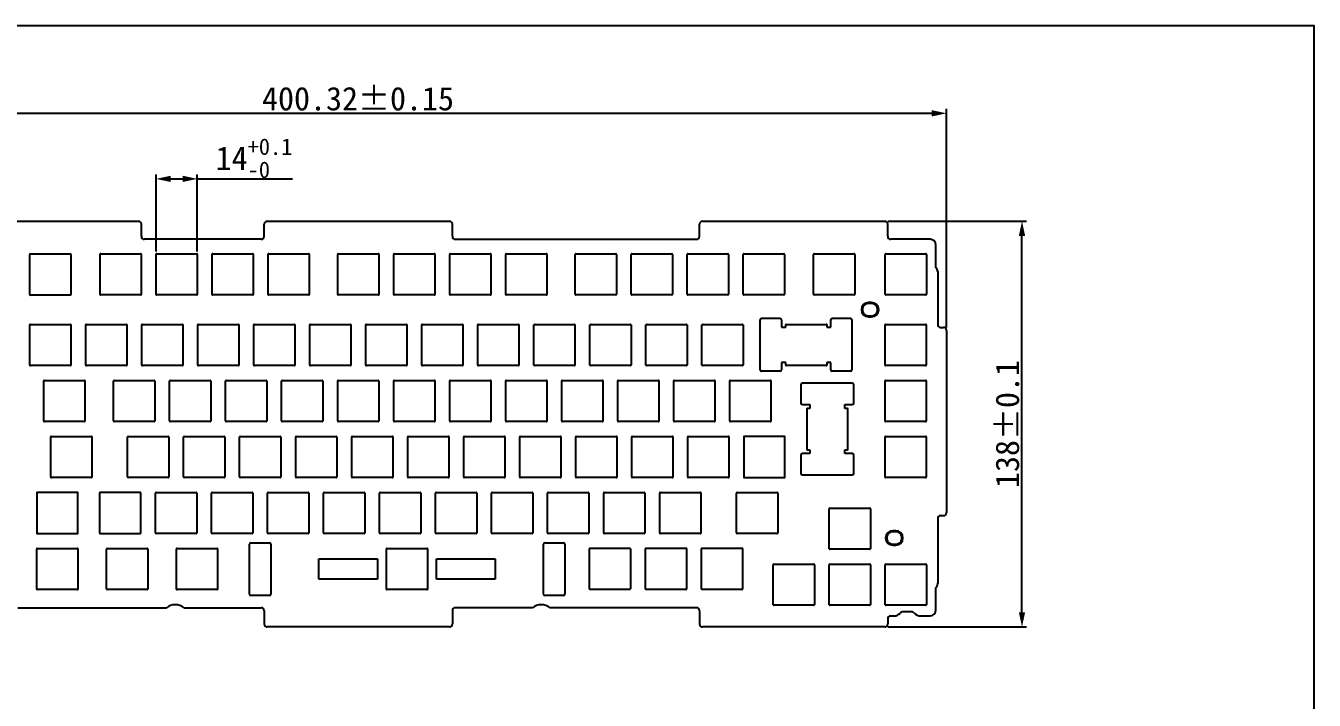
# Model space of a CAD drawing. Header units: millimetres. Extents: x 207 to 1794, y 114 to 650.
# Drawn here: x 1355.7 to 1793.9, y 420.7 to 650.1 of the extents above; entities that cross this region are included whole.
import ezdxf

# ---------------------------------------------------------------- set-up
doc = ezdxf.new("R2010")
doc.units = ezdxf.units.MM
doc.header["$LTSCALE"] = 32.67
doc.header["$PDMODE"] = 3
doc.header["$PDSIZE"] = 8
doc.layers.get('0').update_dxf_attribs({"linetype": 'CONTINUOUS'})
doc.layers.get('Defpoints').update_dxf_attribs({"linetype": 'CONTINUOUS'})
doc.styles.get("Standard").update_dxf_attribs({"font": ''})
doc.styles.get('STANDARD').set_extended_font_data('SimSun')
doc.dimstyles.get("Standard").update_dxf_attribs({"dimtxt": 3.5, "dimasz": 3.5, "dimexe": 1.5, "dimexo": 1, "dimtad": 1, "dimdsep": 46, "dimtxsty": 'STANDARD', "dimblk": '_FILLED', "dimcen": 0.09, "dimclrd": 3, "dimclre": 3, "dimclrt": 3, "dimazin": 2, "dimtp": 0.01, "dimtm": 0.01, "dimtfac": 1, "dimtofl": 0, "dimtmove": 0, "dimatfit": 3, "dimldrblk": '_FILLED', "dimfxl": 1, "dimtolj": 1, "dimarcsym": 0})

# ---------------------------------------------------------------- blocks, each defined once
blk = doc.blocks.new('_FILLED')
at = {"color": 0, "linetype": 'ByBlock'}
blk.add_solid([(0, 0), (-1, 0.214), (-1, -0.214)], dxfattribs=at)
blk = doc.blocks.new('*D9')
at = {"color": 3, "lineweight": -2}
for p, q in [((1268.51, 547.52), (1268.51, 621.83)), ((1273.51, 620.33), (1663.83, 620.33)), ((1668.83, 547.52), (1668.83, 621.83))]:
    blk.add_line(p, q, dxfattribs=at)
at = {"layer": 'Defpoints', "color": 0}
for p in [(1668.83, 620.33), (1268.51, 546.52), (1668.83, 546.52)]:
    blk.add_point(p, dxfattribs=at)
at = {"color": 3, "lineweight": -2, "xscale": 5, "yscale": 5, "zscale": 5, "rotation": 180}
blk.add_blockref('_FILLED', (1268.51, 620.33), dxfattribs=at)
at = {"color": 3, "lineweight": -2, "xscale": 5, "yscale": 5, "zscale": 5}
blk.add_blockref('_FILLED', (1668.83, 620.33), dxfattribs=at)
at = {"color": 3, "insert": (1468.67, 625.26), "char_height": 8, "attachment_point": 5}
blk.add_mtext('\\A1;400.32%%P0.15', dxfattribs=at)
blk = doc.blocks.new('*D10')
at = {"color": 3, "lineweight": -2}
for p, q in [((1648.83, 583.65), (1696.01, 583.65)), ((1694.51, 450.65), (1694.51, 578.65)), ((1648.83, 445.65), (1696.01, 445.65))]:
    blk.add_line(p, q, dxfattribs=at)
at = {"layer": 'Defpoints', "color": 0}
for p in [(1647.83, 583.65), (1694.51, 583.65), (1647.83, 445.65)]:
    blk.add_point(p, dxfattribs=at)
at = {"color": 3, "lineweight": -2, "xscale": 5, "yscale": 5, "zscale": 5}
for p, rotation in [((1694.51, 583.65), 90), ((1694.51, 445.65), 270)]:
    blk.add_blockref('_FILLED', p, dxfattribs=dict(at, rotation=rotation))
at = {"color": 3, "insert": (1689.57, 514.65), "char_height": 8, "attachment_point": 5, "rotation": 90}
blk.add_mtext('\\A1;138%%P0.1', dxfattribs=at)
blk = doc.blocks.new('*D11')
at = {"color": 3, "lineweight": -2}
for p, q in [((1400, 573.34), (1400, 599.53)), ((1405, 598.03), (1409, 598.03)), ((1414, 573.34), (1414, 599.53)), ((1414, 598.03), (1446.43, 598.03))]:
    blk.add_line(p, q, dxfattribs=at)
at = {"layer": 'Defpoints', "color": 0}
for p in [(1414, 598.03), (1400, 572.34), (1414, 572.34)]:
    blk.add_point(p, dxfattribs=at)
at = {"color": 3, "lineweight": -2, "xscale": 5, "yscale": 5, "zscale": 5, "rotation": 180}
blk.add_blockref('_FILLED', (1400, 598.03), dxfattribs=at)
at = {"color": 3, "lineweight": -2, "xscale": 5, "yscale": 5, "zscale": 5}
blk.add_blockref('_FILLED', (1414, 598.03), dxfattribs=at)
at = {"color": 3, "insert": (1433.3, 605.06), "char_height": 8, "attachment_point": 5}
blk.add_mtext('\\A1;14{\\H0.7x;\\S+0.1^ -0;}', dxfattribs=at)

msp = doc.modelspace()

# ---------------------------------------------------------------- linework, layer by layer
at = {"color": 7, "linetype": 'Continuous'}
for p, q in [((1331.983, 583.646), (1393.983, 583.646)), ((1437.764, 583.646), (1499.764, 583.646)), ((1585.831, 583.646), (1647.831, 583.646)), ((1394.983, 578.495), (1394.983, 582.646)), ((1436.764, 578.495), (1436.764, 582.646)), ((1500.764, 578.495), (1500.764, 582.646)), ((1584.831, 578.495), (1584.831, 582.646)), ((1648.831, 578.495), (1648.831, 582.646)), ((1435.764, 577.495), (1395.983, 577.495)), ((1501.764, 577.495), (1583.831, 577.495)), ((1663.231, 577.495), (1649.831, 577.495)), ((1665.231, 567.905), (1665.231, 575.495)), ((1357.021, 558.695), (1357.021, 572.295)), ((1357.221, 572.495), (1370.821, 572.495)), ((1371.021, 572.295), (1371.021, 558.695)), ((1380.952, 558.745), (1380.952, 572.345)), ((1381.152, 572.545), (1394.752, 572.545)), ((1394.952, 572.345), (1394.952, 558.745)), ((1400.002, 558.745), (1400.002, 572.345)), ((1400.202, 572.545), (1413.802, 572.545)), ((1414.002, 572.345), (1414.002, 558.745)), ((1419.052, 558.745), (1419.052, 572.345)), ((1419.252, 572.545), (1432.852, 572.545)), ((1433.052, 572.345), (1433.052, 558.745)), ((1438.102, 558.745), (1438.102, 572.345)), ((1438.302, 572.545), (1451.902, 572.545)), ((1452.102, 572.345), (1452.102, 558.745)), ((1461.76, 558.745), (1461.76, 572.345)), ((1461.96, 572.545), (1475.56, 572.545)), ((1475.76, 572.345), (1475.76, 558.745)), ((1480.81, 558.745), (1480.81, 572.345)), ((1481.01, 572.545), (1494.61, 572.545)), ((1494.81, 572.345), (1494.81, 558.745)), ((1499.86, 558.745), (1499.86, 572.345)), ((1500.06, 572.545), (1513.66, 572.545)), ((1513.86, 572.345), (1513.86, 558.745)), ((1518.91, 558.745), (1518.91, 572.345)), ((1519.11, 572.545), (1532.71, 572.545)), ((1532.91, 572.345), (1532.91, 558.745)), ((1542.568, 558.745), (1542.568, 572.345)), ((1542.768, 572.545), (1556.368, 572.545)), ((1556.568, 572.345), (1556.568, 558.745)), ((1561.618, 558.745), (1561.618, 572.345)), ((1561.818, 572.545), (1575.418, 572.545)), ((1575.618, 572.345), (1575.618, 558.745)), ((1580.668, 558.745), (1580.668, 572.345)), ((1580.868, 572.545), (1594.468, 572.545)), ((1594.668, 572.345), (1594.668, 558.745)), ((1599.718, 558.745), (1599.718, 572.345)), ((1599.918, 572.545), (1613.518, 572.545)), ((1613.718, 572.345), (1613.718, 558.745)), ((1623.649, 558.745), (1623.649, 572.345)), ((1623.849, 572.545), (1637.449, 572.545)), ((1637.649, 572.345), (1637.649, 558.745)), ((1647.981, 558.745), (1647.981, 572.345)), ((1648.181, 572.545), (1661.781, 572.545)), ((1661.981, 572.345), (1661.981, 558.745)), ((1665.831, 566.476), (1665.831, 548.516)), ((1370.821, 558.495), (1357.221, 558.495)), ((1394.752, 558.545), (1381.152, 558.545)), ((1413.802, 558.545), (1400.202, 558.545)), ((1432.852, 558.545), (1419.252, 558.545)), ((1451.902, 558.545), (1438.302, 558.545)), ((1475.56, 558.545), (1461.96, 558.545)), ((1494.61, 558.545), (1481.01, 558.545)), ((1513.66, 558.545), (1500.06, 558.545)), ((1532.71, 558.545), (1519.11, 558.545)), ((1556.368, 558.545), (1542.768, 558.545)), ((1575.418, 558.545), (1561.818, 558.545)), ((1594.468, 558.545), (1580.868, 558.545)), ((1613.518, 558.545), (1599.918, 558.545)), ((1637.449, 558.545), (1623.849, 558.545)), ((1661.781, 558.545), (1648.181, 558.545)), ((1643.316, 555.995), (1642.316, 555.995)), ((1643.316, 555.645), (1642.316, 555.645)), ((1357.021, 534.745), (1357.021, 548.345)), ((1357.221, 548.545), (1370.821, 548.545)), ((1371.021, 548.345), (1371.021, 534.745)), ((1376.071, 534.745), (1376.071, 548.345)), ((1376.271, 548.545), (1389.871, 548.545)), ((1390.071, 548.345), (1390.071, 534.745)), ((1395.121, 534.745), (1395.121, 548.345)), ((1395.321, 548.545), (1408.921, 548.545)), ((1409.121, 548.345), (1409.121, 534.745)), ((1414.171, 534.745), (1414.171, 548.345)), ((1414.371, 548.545), (1427.971, 548.545)), ((1428.171, 548.345), (1428.171, 534.745)), ((1433.221, 534.745), (1433.221, 548.345)), ((1433.421, 548.545), (1447.021, 548.545)), ((1447.221, 548.345), (1447.221, 534.745)), ((1452.271, 534.745), (1452.271, 548.345)), ((1452.471, 548.545), (1466.071, 548.545)), ((1466.271, 548.345), (1466.271, 534.745)), ((1471.321, 534.745), (1471.321, 548.345)), ((1471.521, 548.545), (1485.121, 548.545)), ((1485.321, 548.345), (1485.321, 534.745)), ((1490.371, 534.745), (1490.371, 548.345)), ((1490.571, 548.545), (1504.171, 548.545)), ((1504.371, 548.345), (1504.371, 534.745)), ((1509.421, 534.745), (1509.421, 548.345)), ((1509.621, 548.545), (1523.221, 548.545)), ((1523.421, 548.345), (1523.421, 534.745)), ((1528.471, 534.745), (1528.471, 548.345)), ((1528.671, 548.545), (1542.271, 548.545)), ((1542.471, 548.345), (1542.471, 534.745)), ((1547.521, 534.745), (1547.521, 548.345)), ((1547.721, 548.545), (1561.321, 548.545)), ((1561.521, 548.345), (1561.521, 534.745)), ((1566.571, 534.745), (1566.571, 548.345)), ((1566.771, 548.545), (1580.371, 548.545)), ((1580.571, 548.345), (1580.571, 534.745)), ((1585.621, 534.745), (1585.621, 548.345)), ((1585.821, 548.545), (1599.421, 548.545)), ((1599.621, 548.345), (1599.621, 534.745)), ((1605.463, 533.103), (1605.463, 550.103)), ((1605.963, 550.603), (1612.163, 550.603)), ((1612.663, 550.103), (1612.663, 547.545)), ((1614.141, 547.545), (1614.141, 548.345)), ((1614.341, 548.545), (1627.941, 548.545)), ((1628.141, 548.345), (1628.141, 547.545)), ((1629.463, 547.545), (1629.463, 550.103)), ((1629.963, 550.603), (1636.163, 550.603)), ((1636.663, 550.103), (1636.663, 533.103)), ((1642.316, 551.445), (1643.316, 551.445)), ((1642.316, 551.095), (1643.316, 551.095)), ((1647.931, 534.745), (1647.931, 548.345)), ((1648.131, 548.545), (1661.731, 548.545)), ((1661.931, 548.345), (1661.931, 534.745)), ((1612.663, 547.545), (1614.141, 547.545)), ((1628.141, 547.545), (1629.463, 547.545)), ((1666.831, 547.516), (1667.831, 547.516)), ((1668.831, 546.516), (1668.831, 484.516)), ((1614.141, 535.545), (1612.663, 535.545)), ((1612.663, 535.545), (1612.663, 533.103)), ((1614.141, 534.745), (1614.141, 535.545)), ((1629.463, 535.545), (1628.141, 535.545)), ((1628.141, 535.545), (1628.141, 534.745)), ((1629.463, 533.103), (1629.463, 535.545)), ((1370.821, 534.545), (1357.221, 534.545)), ((1389.871, 534.545), (1376.271, 534.545)), ((1408.921, 534.545), (1395.321, 534.545)), ((1427.971, 534.545), (1414.371, 534.545)), ((1447.021, 534.545), (1433.421, 534.545)), ((1466.071, 534.545), (1452.471, 534.545)), ((1485.121, 534.545), (1471.521, 534.545)), ((1504.171, 534.545), (1490.571, 534.545)), ((1523.221, 534.545), (1509.621, 534.545)), ((1542.271, 534.545), (1528.671, 534.545)), ((1561.321, 534.545), (1547.721, 534.545)), ((1580.371, 534.545), (1566.771, 534.545)), ((1599.421, 534.545), (1585.821, 534.545)), ((1612.163, 532.603), (1605.963, 532.603)), ((1627.941, 534.545), (1614.341, 534.545)), ((1636.163, 532.603), (1629.963, 532.603)), ((1661.731, 534.545), (1648.131, 534.545)), ((1361.786, 515.695), (1361.786, 529.295)), ((1361.986, 529.495), (1375.586, 529.495)), ((1375.786, 529.295), (1375.786, 515.695)), ((1385.551, 515.695), (1385.551, 529.295)), ((1385.751, 529.495), (1399.351, 529.495)), ((1399.551, 529.295), (1399.551, 515.695)), ((1404.601, 515.695), (1404.601, 529.295)), ((1404.801, 529.495), (1418.401, 529.495)), ((1418.601, 529.295), (1418.601, 515.695)), ((1423.651, 515.695), (1423.651, 529.295)), ((1423.851, 529.495), (1437.451, 529.495)), ((1437.651, 529.295), (1437.651, 515.695)), ((1442.701, 515.695), (1442.701, 529.295)), ((1442.901, 529.495), (1456.501, 529.495)), ((1456.701, 529.295), (1456.701, 515.695)), ((1461.751, 515.695), (1461.751, 529.295)), ((1461.951, 529.495), (1475.551, 529.495)), ((1475.751, 529.295), (1475.751, 515.695)), ((1480.801, 515.695), (1480.801, 529.295)), ((1481.001, 529.495), (1494.601, 529.495)), ((1494.801, 529.295), (1494.801, 515.695)), ((1499.851, 515.695), (1499.851, 529.295)), ((1500.051, 529.495), (1513.651, 529.495)), ((1513.851, 529.295), (1513.851, 515.695)), ((1518.901, 515.695), (1518.901, 529.295)), ((1519.101, 529.495), (1532.701, 529.495)), ((1532.901, 529.295), (1532.901, 515.695)), ((1537.951, 515.695), (1537.951, 529.295)), ((1538.151, 529.495), (1551.751, 529.495)), ((1551.951, 529.295), (1551.951, 515.695)), ((1557.001, 515.695), (1557.001, 529.295)), ((1557.201, 529.495), (1570.801, 529.495)), ((1571.001, 529.295), (1571.001, 515.695)), ((1576.051, 515.695), (1576.051, 529.295)), ((1576.251, 529.495), (1589.851, 529.495)), ((1590.051, 529.295), (1590.051, 515.695)), ((1595.101, 515.695), (1595.101, 529.295)), ((1595.301, 529.495), (1608.901, 529.495)), ((1609.101, 529.295), (1609.101, 515.695)), ((1619.296, 528.025), (1619.296, 521.775)), ((1636.796, 528.525), (1619.796, 528.525)), ((1637.296, 521.775), (1637.296, 528.025)), ((1647.931, 515.695), (1647.931, 529.295)), ((1648.131, 529.495), (1661.731, 529.495)), ((1661.931, 529.295), (1661.931, 515.695)), ((1619.796, 521.275), (1622.296, 521.275)), ((1621.296, 519.725), (1621.296, 506.125)), ((1622.296, 519.925), (1621.496, 519.925)), ((1622.296, 521.275), (1622.296, 519.925)), ((1634.296, 521.275), (1636.796, 521.275)), ((1634.296, 519.925), (1634.296, 521.275)), ((1635.096, 519.925), (1634.296, 519.925)), ((1635.296, 506.125), (1635.296, 519.725)), ((1375.586, 515.495), (1361.986, 515.495)), ((1399.351, 515.495), (1385.751, 515.495)), ((1418.401, 515.495), (1404.801, 515.495)), ((1437.451, 515.495), (1423.851, 515.495)), ((1456.501, 515.495), (1442.901, 515.495)), ((1475.551, 515.495), (1461.951, 515.495)), ((1494.601, 515.495), (1481.001, 515.495)), ((1513.651, 515.495), (1500.051, 515.495)), ((1532.701, 515.495), (1519.101, 515.495)), ((1551.751, 515.495), (1538.151, 515.495)), ((1570.801, 515.495), (1557.201, 515.495)), ((1589.851, 515.495), (1576.251, 515.495)), ((1608.901, 515.495), (1595.301, 515.495)), ((1661.731, 515.495), (1648.131, 515.495)), ((1364.171, 496.645), (1364.171, 510.245)), ((1364.371, 510.445), (1377.971, 510.445)), ((1378.171, 510.245), (1378.171, 496.645)), ((1390.316, 496.645), (1390.316, 510.245)), ((1390.516, 510.445), (1404.116, 510.445)), ((1404.316, 510.245), (1404.316, 496.645)), ((1409.366, 496.645), (1409.366, 510.245)), ((1409.566, 510.445), (1423.166, 510.445)), ((1423.366, 510.245), (1423.366, 496.645)), ((1428.416, 496.645), (1428.416, 510.245)), ((1428.616, 510.445), (1442.216, 510.445)), ((1442.416, 510.245), (1442.416, 496.645)), ((1447.466, 496.645), (1447.466, 510.245)), ((1447.666, 510.445), (1461.266, 510.445)), ((1461.466, 510.245), (1461.466, 496.645)), ((1466.516, 496.645), (1466.516, 510.245)), ((1466.716, 510.445), (1480.316, 510.445)), ((1480.516, 510.245), (1480.516, 496.645)), ((1485.566, 496.645), (1485.566, 510.245)), ((1485.766, 510.445), (1499.366, 510.445)), ((1499.566, 510.245), (1499.566, 496.645)), ((1504.616, 496.645), (1504.616, 510.245)), ((1504.816, 510.445), (1518.416, 510.445)), ((1518.616, 510.245), (1518.616, 496.645)), ((1523.666, 496.645), (1523.666, 510.245)), ((1523.866, 510.445), (1537.466, 510.445)), ((1537.666, 510.245), (1537.666, 496.645)), ((1542.716, 496.645), (1542.716, 510.245)), ((1542.916, 510.445), (1556.516, 510.445)), ((1556.716, 510.245), (1556.716, 496.645)), ((1561.766, 496.645), (1561.766, 510.245)), ((1561.966, 510.445), (1575.566, 510.445)), ((1575.766, 510.245), (1575.766, 496.645)), ((1580.816, 496.645), (1580.816, 510.245)), ((1581.016, 510.445), (1594.616, 510.445)), ((1594.816, 510.245), (1594.816, 496.645)), ((1599.866, 510.245), (1599.866, 496.645)), ((1613.666, 510.445), (1600.066, 510.445)), ((1613.866, 496.645), (1613.866, 510.245)), ((1647.931, 496.645), (1647.931, 510.245)), ((1648.131, 510.445), (1661.731, 510.445)), ((1661.931, 510.245), (1661.931, 496.645)), ((1619.296, 504.075), (1619.296, 497.825)), ((1622.296, 504.575), (1619.796, 504.575)), ((1621.496, 505.925), (1622.296, 505.925)), ((1622.296, 505.925), (1622.296, 504.575)), ((1634.296, 505.925), (1635.096, 505.925)), ((1634.296, 504.575), (1634.296, 505.925)), ((1636.796, 504.575), (1634.296, 504.575)), ((1637.296, 497.825), (1637.296, 504.075)), ((1377.971, 496.445), (1364.371, 496.445)), ((1404.116, 496.445), (1390.516, 496.445)), ((1423.166, 496.445), (1409.566, 496.445)), ((1442.216, 496.445), (1428.616, 496.445)), ((1461.266, 496.445), (1447.666, 496.445)), ((1480.316, 496.445), (1466.716, 496.445)), ((1499.366, 496.445), (1485.766, 496.445)), ((1518.416, 496.445), (1504.816, 496.445)), ((1537.466, 496.445), (1523.866, 496.445)), ((1556.516, 496.445), (1542.916, 496.445)), ((1575.566, 496.445), (1561.966, 496.445)), ((1594.616, 496.445), (1581.016, 496.445)), ((1600.066, 496.445), (1613.666, 496.445)), ((1619.796, 497.325), (1636.796, 497.325)), ((1661.731, 496.445), (1648.131, 496.445)), ((1359.396, 491.195), (1359.396, 477.595)), ((1373.196, 491.395), (1359.596, 491.395)), ((1373.396, 477.595), (1373.396, 491.195)), ((1380.776, 491.195), (1380.776, 477.595)), ((1394.576, 491.395), (1380.976, 491.395)), ((1394.776, 477.595), (1394.776, 491.195)), ((1399.826, 477.595), (1399.826, 491.195)), ((1400.026, 491.395), (1413.626, 491.395)), ((1413.826, 491.195), (1413.826, 477.595)), ((1418.876, 477.595), (1418.876, 491.195)), ((1419.076, 491.395), (1432.676, 491.395)), ((1432.876, 491.195), (1432.876, 477.595)), ((1437.926, 477.595), (1437.926, 491.195)), ((1438.126, 491.395), (1451.726, 491.395)), ((1451.926, 491.195), (1451.926, 477.595)), ((1456.976, 477.595), (1456.976, 491.195)), ((1457.176, 491.395), (1470.776, 491.395)), ((1470.976, 491.195), (1470.976, 477.595)), ((1476.026, 477.595), (1476.026, 491.195)), ((1476.226, 491.395), (1489.826, 491.395)), ((1490.026, 491.195), (1490.026, 477.595)), ((1495.076, 477.595), (1495.076, 491.195)), ((1495.276, 491.395), (1508.876, 491.395)), ((1509.076, 491.195), (1509.076, 477.595)), ((1514.126, 477.595), (1514.126, 491.195)), ((1514.326, 491.395), (1527.926, 491.395)), ((1528.126, 491.195), (1528.126, 477.595)), ((1533.176, 477.595), (1533.176, 491.195)), ((1533.376, 491.395), (1546.976, 491.395)), ((1547.176, 491.195), (1547.176, 477.595)), ((1552.226, 477.595), (1552.226, 491.195)), ((1552.426, 491.395), (1566.026, 491.395)), ((1566.226, 491.195), (1566.226, 477.595)), ((1571.276, 477.595), (1571.276, 491.195)), ((1571.476, 491.395), (1585.076, 491.395)), ((1585.276, 491.195), (1585.276, 477.595)), ((1597.426, 477.595), (1597.426, 491.195)), ((1597.626, 491.395), (1611.226, 491.395)), ((1611.426, 491.195), (1611.426, 477.595)), ((1628.933, 472.255), (1628.933, 485.855)), ((1629.133, 486.055), (1642.733, 486.055)), ((1642.933, 485.855), (1642.933, 472.255)), ((1665.831, 482.516), (1665.831, 460.404)), ((1666.831, 483.516), (1667.831, 483.516)), ((1651.583, 478.355), (1650.583, 478.355)), ((1651.583, 478.005), (1650.583, 478.005)), ((1359.596, 477.395), (1373.196, 477.395)), ((1380.976, 477.395), (1394.576, 477.395)), ((1413.626, 477.395), (1400.026, 477.395)), ((1432.676, 477.395), (1419.076, 477.395)), ((1431.804, 456.786), (1431.804, 473.786)), ((1432.304, 474.286), (1438.504, 474.286)), ((1451.726, 477.395), (1438.126, 477.395)), ((1439.004, 473.786), (1439.004, 456.786)), ((1470.776, 477.395), (1457.176, 477.395)), ((1489.826, 477.395), (1476.226, 477.395)), ((1508.876, 477.395), (1495.276, 477.395)), ((1527.926, 477.395), (1514.326, 477.395)), ((1531.804, 456.786), (1531.804, 473.786)), ((1532.304, 474.286), (1538.504, 474.286)), ((1546.976, 477.395), (1533.376, 477.395)), ((1539.004, 473.786), (1539.004, 456.786)), ((1566.026, 477.395), (1552.426, 477.395)), ((1585.076, 477.395), (1571.476, 477.395)), ((1611.226, 477.395), (1597.626, 477.395)), ((1650.583, 473.805), (1651.583, 473.805)), ((1650.583, 473.455), (1651.583, 473.455)), ((1359.391, 458.545), (1359.391, 472.145)), ((1359.591, 472.345), (1373.191, 472.345)), ((1373.391, 472.145), (1373.391, 458.545)), ((1383.156, 458.545), (1383.156, 472.145)), ((1383.356, 472.345), (1396.956, 472.345)), ((1397.156, 472.145), (1397.156, 458.545)), ((1406.921, 458.545), (1406.921, 472.145)), ((1407.121, 472.345), (1420.721, 472.345)), ((1420.921, 472.145), (1420.921, 458.545)), ((1478.326, 458.545), (1478.326, 472.145)), ((1478.526, 472.345), (1492.126, 472.345)), ((1492.326, 472.145), (1492.326, 458.545)), ((1547.351, 458.595), (1547.351, 472.195)), ((1547.551, 472.395), (1561.151, 472.395)), ((1561.351, 472.195), (1561.351, 458.595)), ((1566.401, 458.595), (1566.401, 472.195)), ((1566.601, 472.395), (1580.201, 472.395)), ((1580.401, 472.195), (1580.401, 458.595)), ((1585.451, 458.595), (1585.451, 472.195)), ((1585.651, 472.395), (1599.251, 472.395)), ((1599.451, 472.195), (1599.451, 458.595)), ((1642.733, 472.055), (1629.133, 472.055)), ((1455.326, 468.845), (1475.326, 468.845)), ((1455.326, 461.845), (1455.326, 468.845)), ((1475.326, 468.845), (1475.326, 461.845)), ((1495.326, 468.845), (1515.326, 468.845)), ((1495.326, 461.845), (1495.326, 468.845)), ((1515.326, 468.845), (1515.326, 461.845)), ((1609.883, 453.205), (1609.883, 466.805)), ((1610.083, 467.005), (1623.683, 467.005)), ((1623.883, 466.805), (1623.883, 453.205)), ((1628.933, 453.205), (1628.933, 466.805)), ((1629.133, 467.005), (1642.733, 467.005)), ((1642.933, 466.805), (1642.933, 453.205)), ((1647.983, 453.205), (1647.983, 466.805)), ((1648.183, 467.005), (1661.783, 467.005)), ((1661.983, 466.805), (1661.983, 453.205)), ((1475.326, 461.845), (1455.326, 461.845)), ((1515.326, 461.845), (1495.326, 461.845)), ((1373.191, 458.345), (1359.591, 458.345)), ((1396.956, 458.345), (1383.356, 458.345)), ((1420.721, 458.345), (1407.121, 458.345)), ((1438.504, 456.286), (1432.304, 456.286)), ((1492.126, 458.345), (1478.526, 458.345)), ((1538.504, 456.286), (1532.304, 456.286)), ((1561.151, 458.395), (1547.551, 458.395)), ((1580.201, 458.395), (1566.601, 458.395)), ((1599.251, 458.395), (1585.651, 458.395)), ((1665.231, 451.405), (1665.231, 458.995)), ((1353.011, 452.175), (1403.477, 452.175)), ((1409.55, 452.175), (1435.764, 452.175)), ((1527.977, 452.175), (1501.764, 452.175)), ((1583.831, 452.175), (1534.05, 452.175)), ((1623.683, 453.005), (1610.083, 453.005)), ((1642.733, 453.005), (1629.133, 453.005)), ((1661.783, 453.005), (1648.183, 453.005)), ((1436.764, 451.175), (1436.764, 446.65)), ((1500.764, 451.175), (1500.764, 446.65)), ((1584.831, 451.175), (1584.831, 446.65)), ((1648.831, 448.405), (1648.831, 446.65)), ((1649.831, 449.405), (1650.925, 449.405)), ((1653.77, 450.905), (1657.198, 450.905)), ((1660.042, 449.405), (1663.231, 449.405)), ((1499.764, 445.65), (1437.764, 445.65)), ((1647.831, 445.65), (1585.831, 445.65))]:
    msp.add_line(p, q, dxfattribs=at)
msp.add_lwpolyline([(1039.48, 116.668), (1793.907, 116.668), (1793.907, 650.102), (1039.48, 650.102)], close=True)
for centre, radius, start, end in [((1393.983, 582.646), 1, 0, 90), ((1437.764, 582.646), 1, 90, 180), ((1499.764, 582.646), 1, 0, 90), ((1585.831, 582.646), 1, 90, 180), ((1647.831, 582.646), 1, 0, 90), ((1395.983, 578.495), 1, 180, 270), ((1435.764, 578.495), 1, 270, 0), ((1501.764, 578.495), 1, 180, 270), ((1583.831, 578.495), 1, 270, 0), ((1649.831, 578.495), 1, 180, 270), ((1663.231, 575.495), 2, 0, 90), ((1357.221, 572.295), 0.2, 90, 180), ((1370.821, 572.295), 0.2, 0, 90), ((1381.152, 572.345), 0.2, 90, 180), ((1394.752, 572.345), 0.2, 0, 90), ((1400.202, 572.345), 0.2, 90, 180), ((1413.802, 572.345), 0.2, 0, 90), ((1419.252, 572.345), 0.2, 90, 180), ((1432.852, 572.345), 0.2, 0, 90), ((1438.302, 572.345), 0.2, 90, 180), ((1451.902, 572.345), 0.2, 0, 90), ((1461.96, 572.345), 0.2, 90, 180), ((1475.56, 572.345), 0.2, 0, 90), ((1481.01, 572.345), 0.2, 90, 180), ((1494.61, 572.345), 0.2, 0, 90), ((1500.06, 572.345), 0.2, 90, 180), ((1513.66, 572.345), 0.2, 0, 90), ((1519.11, 572.345), 0.2, 90, 180), ((1532.71, 572.345), 0.2, 0, 90), ((1542.768, 572.345), 0.2, 90, 180), ((1556.368, 572.345), 0.2, 0, 90), ((1561.818, 572.345), 0.2, 90, 180), ((1575.418, 572.345), 0.2, 0, 90), ((1580.868, 572.345), 0.2, 90, 180), ((1594.468, 572.345), 0.2, 0, 90), ((1599.918, 572.345), 0.2, 90, 180), ((1613.518, 572.345), 0.2, 0, 90), ((1623.849, 572.345), 0.2, 90, 180), ((1637.449, 572.345), 0.2, 0, 90), ((1648.181, 572.345), 0.2, 90, 180), ((1661.781, 572.345), 0.2, 0, 90), ((1663.831, 566.476), 2, 0, 45.66212), ((1357.221, 558.695), 0.2, 180, 270), ((1370.821, 558.695), 0.2, 270, 0), ((1381.152, 558.745), 0.2, 180, 270), ((1394.752, 558.745), 0.2, 270, 0), ((1400.202, 558.745), 0.2, 180, 270), ((1413.802, 558.745), 0.2, 270, 0), ((1419.252, 558.745), 0.2, 180, 270), ((1432.852, 558.745), 0.2, 270, 0), ((1438.302, 558.745), 0.2, 180, 270), ((1451.902, 558.745), 0.2, 270, 0), ((1461.96, 558.745), 0.2, 180, 270), ((1475.56, 558.745), 0.2, 270, 0), ((1481.01, 558.745), 0.2, 180, 270), ((1494.61, 558.745), 0.2, 270, 0), ((1500.06, 558.745), 0.2, 180, 270), ((1513.66, 558.745), 0.2, 270, 0), ((1519.11, 558.745), 0.2, 180, 270), ((1532.71, 558.745), 0.2, 270, 0), ((1542.768, 558.745), 0.2, 180, 270), ((1556.368, 558.745), 0.2, 270, 0), ((1561.818, 558.745), 0.2, 180, 270), ((1575.418, 558.745), 0.2, 270, 0), ((1580.868, 558.745), 0.2, 180, 270), ((1594.468, 558.745), 0.2, 270, 0), ((1599.918, 558.745), 0.2, 180, 270), ((1613.518, 558.745), 0.2, 270, 0), ((1623.849, 558.745), 0.2, 180, 270), ((1637.449, 558.745), 0.2, 270, 0), ((1648.181, 558.745), 0.2, 180, 270), ((1661.781, 558.745), 0.2, 270, 0), ((1642.316, 553.545), 2.45, 90, 270), ((1642.316, 553.545), 2.1, 89.99994, 270), ((1643.316, 553.545), 2.45, 270, 90), ((1643.316, 553.545), 2.1, 269.99994, 90), ((1357.221, 548.345), 0.2, 90, 180), ((1370.821, 548.345), 0.2, 0, 90), ((1376.271, 548.345), 0.2, 90, 180), ((1389.871, 548.345), 0.2, 0, 90), ((1395.321, 548.345), 0.2, 90, 180), ((1408.921, 548.345), 0.2, 0, 90), ((1414.371, 548.345), 0.2, 90, 180), ((1427.971, 548.345), 0.2, 0, 90), ((1433.421, 548.345), 0.2, 90, 180), ((1447.021, 548.345), 0.2, 0, 90), ((1452.471, 548.345), 0.2, 90, 180), ((1466.071, 548.345), 0.2, 0, 90), ((1471.521, 548.345), 0.2, 90, 180), ((1485.121, 548.345), 0.2, 0, 90), ((1490.571, 548.345), 0.2, 90, 180), ((1504.171, 548.345), 0.2, 0, 90), ((1509.621, 548.345), 0.2, 90, 180), ((1523.221, 548.345), 0.2, 0, 90), ((1528.671, 548.345), 0.2, 90, 180), ((1542.271, 548.345), 0.2, 0, 90), ((1547.721, 548.345), 0.2, 90, 180), ((1561.321, 548.345), 0.2, 0, 90), ((1566.771, 548.345), 0.2, 90, 180), ((1580.371, 548.345), 0.2, 0, 90), ((1585.821, 548.345), 0.2, 90, 180), ((1599.421, 548.345), 0.2, 0, 90), ((1605.963, 550.103), 0.5, 90, 180), ((1612.163, 550.103), 0.5, 0, 90), ((1614.341, 548.345), 0.2, 90, 180), ((1627.941, 548.345), 0.2, 0, 90), ((1629.963, 550.103), 0.5, 90, 180), ((1636.163, 550.103), 0.5, 0, 90), ((1648.131, 548.345), 0.2, 90, 180), ((1661.731, 548.345), 0.2, 0, 90), ((1666.831, 548.516), 1, 180, 270), ((1667.831, 546.516), 1, 0, 90), ((1357.221, 534.745), 0.2, 180, 270), ((1370.821, 534.745), 0.2, 270, 0), ((1376.271, 534.745), 0.2, 180, 270), ((1389.871, 534.745), 0.2, 270, 0), ((1395.321, 534.745), 0.2, 180, 270), ((1408.921, 534.745), 0.2, 270, 0), ((1414.371, 534.745), 0.2, 180, 270), ((1427.971, 534.745), 0.2, 270, 0), ((1433.421, 534.745), 0.2, 180, 270), ((1447.021, 534.745), 0.2, 270, 0), ((1452.471, 534.745), 0.2, 180, 270), ((1466.071, 534.745), 0.2, 270, 0), ((1471.521, 534.745), 0.2, 180, 270), ((1485.121, 534.745), 0.2, 270, 0), ((1490.571, 534.745), 0.2, 180, 270), ((1504.171, 534.745), 0.2, 270, 0), ((1509.621, 534.745), 0.2, 180, 270), ((1523.221, 534.745), 0.2, 270, 0), ((1528.671, 534.745), 0.2, 180, 270), ((1542.271, 534.745), 0.2, 270, 0), ((1547.721, 534.745), 0.2, 180, 270), ((1561.321, 534.745), 0.2, 270, 0), ((1566.771, 534.745), 0.2, 180, 270), ((1580.371, 534.745), 0.2, 270, 0), ((1585.821, 534.745), 0.2, 180, 270), ((1599.421, 534.745), 0.2, 270, 0), ((1614.341, 534.745), 0.2, 180, 270), ((1627.941, 534.745), 0.2, 270, 0), ((1648.131, 534.745), 0.2, 180, 270), ((1661.731, 534.745), 0.2, 270, 0), ((1605.963, 533.103), 0.5, 180, 270), ((1612.163, 533.103), 0.5, 270, 0), ((1629.963, 533.103), 0.5, 180, 270), ((1636.163, 533.103), 0.5, 270, 0), ((1361.986, 529.295), 0.2, 90, 180), ((1375.586, 529.295), 0.2, 0, 90), ((1385.751, 529.295), 0.2, 90, 180), ((1399.351, 529.295), 0.2, 0, 90), ((1404.801, 529.295), 0.2, 90, 180), ((1418.401, 529.295), 0.2, 0, 90), ((1423.851, 529.295), 0.2, 90, 180), ((1437.451, 529.295), 0.2, 0, 90), ((1442.901, 529.295), 0.2, 90, 180), ((1456.501, 529.295), 0.2, 0, 90), ((1461.951, 529.295), 0.2, 90, 180), ((1475.551, 529.295), 0.2, 0, 90), ((1481.001, 529.295), 0.2, 90, 180), ((1494.601, 529.295), 0.2, 0, 90), ((1500.051, 529.295), 0.2, 90, 180), ((1513.651, 529.295), 0.2, 0, 90), ((1519.101, 529.295), 0.2, 90, 180), ((1532.701, 529.295), 0.2, 0, 90), ((1538.151, 529.295), 0.2, 90, 180), ((1551.751, 529.295), 0.2, 0, 90), ((1557.201, 529.295), 0.2, 90, 180), ((1570.801, 529.295), 0.2, 0, 90), ((1576.251, 529.295), 0.2, 90, 180), ((1589.851, 529.295), 0.2, 0, 90), ((1595.301, 529.295), 0.2, 90, 180), ((1608.901, 529.295), 0.2, 0, 90), ((1619.796, 528.025), 0.5, 90, 180), ((1636.796, 528.025), 0.5, 0, 90), ((1648.131, 529.295), 0.2, 90, 180), ((1661.731, 529.295), 0.2, 0, 90), ((1619.796, 521.775), 0.5, 180, 270), ((1636.796, 521.775), 0.5, 270, 0), ((1621.496, 519.725), 0.2, 90, 180), ((1635.096, 519.725), 0.2, 0, 90), ((1361.986, 515.695), 0.2, 180, 270), ((1375.586, 515.695), 0.2, 270, 0), ((1385.751, 515.695), 0.2, 180, 270), ((1399.351, 515.695), 0.2, 270, 0), ((1404.801, 515.695), 0.2, 180, 270), ((1418.401, 515.695), 0.2, 270, 0), ((1423.851, 515.695), 0.2, 180, 270), ((1437.451, 515.695), 0.2, 270, 0), ((1442.901, 515.695), 0.2, 180, 270), ((1456.501, 515.695), 0.2, 270, 0), ((1461.951, 515.695), 0.2, 180, 270), ((1475.551, 515.695), 0.2, 270, 0), ((1481.001, 515.695), 0.2, 180, 270), ((1494.601, 515.695), 0.2, 270, 0), ((1500.051, 515.695), 0.2, 180, 270), ((1513.651, 515.695), 0.2, 270, 0), ((1519.101, 515.695), 0.2, 180, 270), ((1532.701, 515.695), 0.2, 270, 0), ((1538.151, 515.695), 0.2, 180, 270), ((1551.751, 515.695), 0.2, 270, 0), ((1557.201, 515.695), 0.2, 180, 270), ((1570.801, 515.695), 0.2, 270, 0), ((1576.251, 515.695), 0.2, 180, 270), ((1589.851, 515.695), 0.2, 270, 0), ((1595.301, 515.695), 0.2, 180, 270), ((1608.901, 515.695), 0.2, 270, 0), ((1648.131, 515.695), 0.2, 180, 270), ((1661.731, 515.695), 0.2, 270, 0), ((1364.371, 510.245), 0.2, 90, 180), ((1377.971, 510.245), 0.2, 0, 90), ((1390.516, 510.245), 0.2, 90, 180), ((1404.116, 510.245), 0.2, 0, 90), ((1409.566, 510.245), 0.2, 90, 180), ((1423.166, 510.245), 0.2, 0, 90), ((1428.616, 510.245), 0.2, 90, 180), ((1442.216, 510.245), 0.2, 0, 90), ((1447.666, 510.245), 0.2, 90, 180), ((1461.266, 510.245), 0.2, 0, 90), ((1466.716, 510.245), 0.2, 90, 180), ((1480.316, 510.245), 0.2, 0, 90), ((1485.766, 510.245), 0.2, 90, 180), ((1499.366, 510.245), 0.2, 0, 90), ((1504.816, 510.245), 0.2, 90, 180), ((1518.416, 510.245), 0.2, 0, 90), ((1523.866, 510.245), 0.2, 90, 180), ((1537.466, 510.245), 0.2, 0, 90), ((1542.916, 510.245), 0.2, 90, 180), ((1556.516, 510.245), 0.2, 0, 90), ((1561.966, 510.245), 0.2, 90, 180), ((1575.566, 510.245), 0.2, 0, 90), ((1581.016, 510.245), 0.2, 90, 180), ((1594.616, 510.245), 0.2, 0, 90), ((1600.066, 510.245), 0.2, 90, 180), ((1613.666, 510.245), 0.2, 0, 90), ((1648.131, 510.245), 0.2, 90, 180), ((1661.731, 510.245), 0.2, 0, 90), ((1619.796, 504.075), 0.5, 90, 180), ((1621.496, 506.125), 0.2, 180, 270), ((1635.096, 506.125), 0.2, 270, 0), ((1636.796, 504.075), 0.5, 0, 90), ((1364.371, 496.645), 0.2, 180, 270), ((1377.971, 496.645), 0.2, 270, 0), ((1390.516, 496.645), 0.2, 180, 270), ((1404.116, 496.645), 0.2, 270, 0), ((1409.566, 496.645), 0.2, 180, 270), ((1423.166, 496.645), 0.2, 270, 0), ((1428.616, 496.645), 0.2, 180, 270), ((1442.216, 496.645), 0.2, 270, 0), ((1447.666, 496.645), 0.2, 180, 270), ((1461.266, 496.645), 0.2, 270, 0), ((1466.716, 496.645), 0.2, 180, 270), ((1480.316, 496.645), 0.2, 270, 0), ((1485.766, 496.645), 0.2, 180, 270), ((1499.366, 496.645), 0.2, 270, 0), ((1504.816, 496.645), 0.2, 180, 270), ((1518.416, 496.645), 0.2, 270, 0), ((1523.866, 496.645), 0.2, 180, 270), ((1537.466, 496.645), 0.2, 270, 0), ((1542.916, 496.645), 0.2, 180, 270), ((1556.516, 496.645), 0.2, 270, 0), ((1561.966, 496.645), 0.2, 180, 270), ((1575.566, 496.645), 0.2, 270, 0), ((1581.016, 496.645), 0.2, 180, 270), ((1594.616, 496.645), 0.2, 270, 0), ((1600.066, 496.645), 0.2, 180, 270), ((1613.666, 496.645), 0.2, 270, 0), ((1619.796, 497.825), 0.5, 180, 270), ((1636.796, 497.825), 0.5, 270, 0), ((1648.131, 496.645), 0.2, 180, 270), ((1661.731, 496.645), 0.2, 270, 0), ((1359.596, 491.195), 0.2, 90, 180), ((1373.196, 491.195), 0.2, 0, 90), ((1380.976, 491.195), 0.2, 90, 180), ((1394.576, 491.195), 0.2, 0, 90), ((1400.026, 491.195), 0.2, 90, 180), ((1413.626, 491.195), 0.2, 0, 90), ((1419.076, 491.195), 0.2, 90, 180), ((1432.676, 491.195), 0.2, 0, 90), ((1438.126, 491.195), 0.2, 90, 180), ((1451.726, 491.195), 0.2, 0, 90), ((1457.176, 491.195), 0.2, 90, 180), ((1470.776, 491.195), 0.2, 0, 90), ((1476.226, 491.195), 0.2, 90, 180), ((1489.826, 491.195), 0.2, 0, 90), ((1495.276, 491.195), 0.2, 90, 180), ((1508.876, 491.195), 0.2, 0, 90), ((1514.326, 491.195), 0.2, 90, 180), ((1527.926, 491.195), 0.2, 0, 90), ((1533.376, 491.195), 0.2, 90, 180), ((1546.976, 491.195), 0.2, 0, 90), ((1552.426, 491.195), 0.2, 90, 180), ((1566.026, 491.195), 0.2, 0, 90), ((1571.476, 491.195), 0.2, 90, 180), ((1585.076, 491.195), 0.2, 0, 90), ((1597.626, 491.195), 0.2, 90, 180), ((1611.226, 491.195), 0.2, 0, 90), ((1629.133, 485.855), 0.2, 90, 180), ((1642.733, 485.855), 0.2, 0, 90), ((1666.831, 482.516), 1, 90, 180), ((1667.831, 484.516), 1, 270, 0), ((1650.583, 475.905), 2.45, 90, 270), ((1650.583, 475.905), 2.1, 89.99994, 270), ((1651.583, 475.905), 2.45, 270, 90), ((1651.583, 475.905), 2.1, 269.99994, 90), ((1359.596, 477.595), 0.2, 180, 270), ((1373.196, 477.595), 0.2, 270, 0), ((1380.976, 477.595), 0.2, 180, 270), ((1394.576, 477.595), 0.2, 270, 0), ((1400.026, 477.595), 0.2, 180, 270), ((1413.626, 477.595), 0.2, 270, 0), ((1419.076, 477.595), 0.2, 180, 270), ((1432.304, 473.786), 0.5, 90, 180), ((1432.676, 477.595), 0.2, 270, 0), ((1438.126, 477.595), 0.2, 180, 270), ((1438.504, 473.786), 0.5, 0, 90), ((1451.726, 477.595), 0.2, 270, 0), ((1457.176, 477.595), 0.2, 180, 270), ((1470.776, 477.595), 0.2, 270, 0), ((1476.226, 477.595), 0.2, 180, 270), ((1489.826, 477.595), 0.2, 270, 0), ((1495.276, 477.595), 0.2, 180, 270), ((1508.876, 477.595), 0.2, 270, 0), ((1514.326, 477.595), 0.2, 180, 270), ((1527.926, 477.595), 0.2, 270, 0), ((1532.304, 473.786), 0.5, 90, 180), ((1533.376, 477.595), 0.2, 180, 270), ((1538.504, 473.786), 0.5, 0, 90), ((1546.976, 477.595), 0.2, 270, 0), ((1552.426, 477.595), 0.2, 180, 270), ((1566.026, 477.595), 0.2, 270, 0), ((1571.476, 477.595), 0.2, 180, 270), ((1585.076, 477.595), 0.2, 270, 0), ((1597.626, 477.595), 0.2, 180, 270), ((1611.226, 477.595), 0.2, 270, 0), ((1359.591, 472.145), 0.2, 90, 180), ((1373.191, 472.145), 0.2, 0, 90), ((1383.356, 472.145), 0.2, 90, 180), ((1396.956, 472.145), 0.2, 0, 90), ((1407.121, 472.145), 0.2, 90, 180), ((1420.721, 472.145), 0.2, 0, 90), ((1478.526, 472.145), 0.2, 90, 180), ((1492.126, 472.145), 0.2, 0, 90), ((1547.551, 472.195), 0.2, 90, 180), ((1561.151, 472.195), 0.2, 0, 90), ((1566.601, 472.195), 0.2, 90, 180), ((1580.201, 472.195), 0.2, 0, 90), ((1585.651, 472.195), 0.2, 90, 180), ((1599.251, 472.195), 0.2, 0, 90), ((1629.133, 472.255), 0.2, 180, 270), ((1642.733, 472.255), 0.2, 270, 0), ((1610.083, 466.805), 0.2, 90, 180), ((1623.683, 466.805), 0.2, 0, 90), ((1629.133, 466.805), 0.2, 90, 180), ((1642.733, 466.805), 0.2, 0, 90), ((1648.183, 466.805), 0.2, 90, 180), ((1661.783, 466.805), 0.2, 0, 90), ((1663.831, 460.423), 2, 314.427, 0), ((1359.591, 458.545), 0.2, 180, 270), ((1373.191, 458.545), 0.2, 270, 0), ((1383.356, 458.545), 0.2, 180, 270), ((1396.956, 458.545), 0.2, 270, 0), ((1407.121, 458.545), 0.2, 180, 270), ((1420.721, 458.545), 0.2, 270, 0), ((1432.304, 456.786), 0.5, 180, 270), ((1438.504, 456.786), 0.5, 270, 0), ((1478.526, 458.545), 0.2, 180, 270), ((1492.126, 458.545), 0.2, 270, 0), ((1532.304, 456.786), 0.5, 180, 270), ((1538.504, 456.786), 0.5, 270, 0), ((1547.551, 458.595), 0.2, 180, 270), ((1561.151, 458.595), 0.2, 270, 0), ((1566.601, 458.595), 0.2, 180, 270), ((1580.201, 458.595), 0.2, 270, 0), ((1585.651, 458.595), 0.2, 180, 270), ((1599.251, 458.595), 0.2, 270, 0), ((1406.514, 448.202), 5, 52.60472, 127.39528), ((1435.764, 451.175), 1, 0, 90), ((1501.764, 451.175), 1, 90, 180), ((1531.014, 448.202), 5, 52.60472, 127.39528), ((1583.831, 451.175), 1, 0, 90), ((1610.083, 453.205), 0.2, 180, 270), ((1623.683, 453.205), 0.2, 270, 0), ((1629.133, 453.205), 0.2, 180, 270), ((1642.733, 453.205), 0.2, 270, 0), ((1648.183, 453.205), 0.2, 180, 270), ((1661.783, 453.205), 0.2, 270, 0), ((1663.231, 451.405), 2, 270, 0), ((1649.831, 448.405), 1, 90, 180), ((1650.925, 452.405), 3, 270, 317.32857), ((1655.484, 448.202), 3.2, 122.38435, 137.32857), ((1655.484, 448.202), 3.2, 42.67143, 57.61565), ((1660.042, 452.405), 3, 222.67143, 270), ((1437.764, 446.65), 1, 180, 270), ((1499.764, 446.65), 1, 270, 0), ((1585.831, 446.65), 1, 180, 270), ((1647.831, 446.65), 1, 270, 0)]:
    msp.add_arc(centre, radius, start, end, dxfattribs=at)

# ---------------------------------------------------------------- dimensions: what is measured, and where the dimension line sits
for base, p1, p2, text, picture, middle in [((1668.831, 620.326), (1268.511, 546.516), (1668.831, 546.516), '<>%%P0.15', '*D9', (1468.671, 620.326)), ((1414.002, 598.03), (1400.002, 572.345), (1414.002, 572.345), '<>{\\H0.7x;\\S+0.1^ -0;}', '*D11', (1433.3, 598.03))]:
    dim = msp.add_linear_dim(base=base, p1=p1, p2=p2, text=text, dimstyle='STANDARD', override={"dimtxt": 8, "dimasz": 5, "dimtfillclr": 256})
    dim.commit()
    dim.dimension.update_dxf_attribs({"geometry": picture, "text_midpoint": middle, "dimtype": 160})
dim = msp.add_linear_dim(base=(1694.511, 583.646), p1=(1647.831, 445.65), p2=(1647.831, 583.646), angle=90, text='<>%%P0.1', dimstyle='STANDARD', override={"dimtxt": 8, "dimasz": 5, "dimtfillclr": 256})
dim.commit()
dim.dimension.update_dxf_attribs({"geometry": '*D10', "text_midpoint": (1689.573, 514.648)})

doc.saveas('drawing.dxf')
